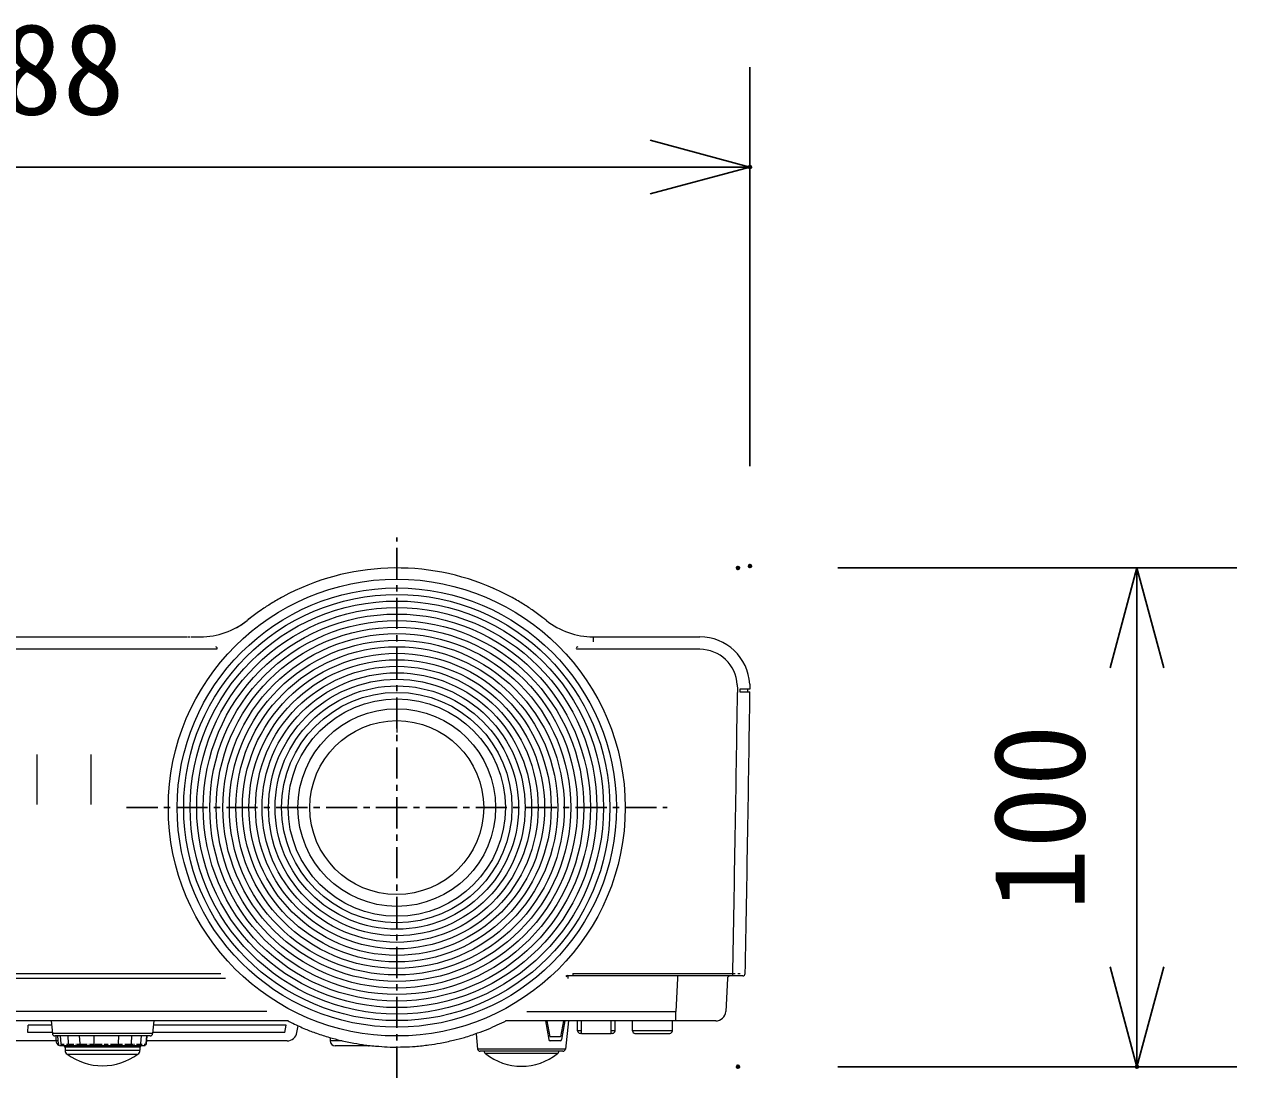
# Model space of a CAD drawing. Units: millimetres, scale not verified. Extents: x -63 to 62, y -57 to 57.
# Drawn here: x -25.14 to -0.83, y 16.64 to 37.76 of the extents above; entities that cross this region are included whole.
import ezdxf
from ezdxf.enums import TextEntityAlignment as Align

# ---------------------------------------------------------------- set-up
doc = ezdxf.new("R2010")
doc.units = ezdxf.units.MM
doc.header["$LTSCALE"] = 0.125
doc.header["$PDMODE"] = 32
doc.header["$PDSIZE"] = 0.0625
doc.linetypes.add('USER2', pattern=[8, 5, -1, 1, -1])
for name, color, linetype in [('0-0_0', 7, 'Continuous'), ('0-1_DEFPOINTS', 7, 'Continuous'), ('0-5_SUNPO', 7, 'Continuous'), ('0-8_KIJUN', 7, 'USER2')]:
    doc.layers.add(name, color=color, linetype=linetype)
doc.layers.add('0-4_GAIKEI', color=7, linetype='Continuous', lineweight=18)
doc.styles.add('ＭＳ ゴシック', font='')
doc.styles.get('ＭＳ ゴシック').set_extended_font_data('MS Gothic')

# ---------------------------------------------------------------- blocks, each defined once
blk = doc.blocks.new('_OPEN30')
at = {"layer": '0-0_0'}
blk.add_line((0, 0), (-1, 0), dxfattribs=at)
blk.add_lwpolyline([(-1, 0.26795), (0, 0), (-1, -0.26795)], dxfattribs=at)
blk = doc.blocks.new('D6')
at = {"layer": '0-1_DEFPOINTS'}
for p in [(-6.773, 28.2583), (-35.573, 20.2583), (-6.773, 20.2583)]:
    blk.add_point(p, dxfattribs=at)
at = {"layer": '0-5_SUNPO'}
for p, q in [((-35.573, 22.2583), (-35.573, 30.2583)), ((-6.773, 22.2583), (-6.773, 30.2583)), ((-33.573, 28.2583), (-8.773, 28.2583))]:
    blk.add_line(p, q, dxfattribs=at)
at = {"layer": '0-5_SUNPO', "xscale": 2, "yscale": 2, "rotation": 180}
blk.add_blockref('_OPEN30', (-35.573, 28.2583), dxfattribs=at)
at = {"layer": '0-5_SUNPO', "xscale": 2, "yscale": 2}
blk.add_blockref('_OPEN30', (-6.773, 28.2583), dxfattribs=at)
at = {"layer": '0-5_SUNPO', "style": 'ＭＳ ゴシック'}
blk.add_text('288', height=1.833, dxfattribs=at).set_placement((-23.048, 28.7583), align=Align.BOTTOM_LEFT)
blk = doc.blocks.new('D5')
at = {"layer": '0-1_DEFPOINTS'}
for p in [(-7.014, 20.2191), (-7.014, 10.2191), (0.986, 10.2191)]:
    blk.add_point(p, dxfattribs=at)
at = {"layer": '0-5_SUNPO'}
for p, q in [((-5.014, 20.2191), (2.986, 20.2191)), ((0.986, 18.2191), (0.986, 12.2191)), ((-5.014, 10.2191), (2.986, 10.2191))]:
    blk.add_line(p, q, dxfattribs=at)
at = {"layer": '0-5_SUNPO', "xscale": 2, "yscale": 2}
for p, rotation in [((0.986, 20.2191), 90), ((0.986, 10.2191), 270)]:
    blk.add_blockref('_OPEN30', p, dxfattribs=dict(at, rotation=rotation))
at = {"layer": '0-5_SUNPO', "style": 'ＭＳ ゴシック'}
blk.add_text('100', height=1.833, rotation=90, dxfattribs=at).set_placement((0.486, 13.3441), align=Align.BOTTOM_LEFT)

msp = doc.modelspace()

# ---------------------------------------------------------------- linework, layer by layer
at = {"layer": '0-4_GAIKEI'}
for p, q in [((-38.3854, 25.4763), (-21.8805, 25.4763)), ((-21.8673, 25.4763), (-21.8176, 25.4763)), ((-21.8005, 25.4763), (-21.606, 25.4763)), ((-13.7327, 25.4763), (-11.5933, 25.4763)), ((-10.6393, 24.4263), (-10.6393, 24.3763)), ((-10.5947, 24.5287), (-10.5893, 24.4263)), ((-21.1013, 18.629), (-37.9389, 18.629)), ((-10.7348, 18.6763), (-14.269, 18.6763)), ((-11.0411, 18.629), (-11.0759, 17.9659)), ((-19.8482, 17.7763), (-38.7031, 17.7763)), ((-11.2756, 17.7763), (-15.4918, 17.7763))]:
    msp.add_line(p, q, dxfattribs=at)
at = {"layer": '0-4_GAIKEI', "color": 1}
for p, q in [((-13.7327, 25.4763), (-13.7327, 25.3781)), ((-21.2751, 25.2263), (-38.395, 25.2263)), ((-11.5935, 25.2263), (-14.0585, 25.2263)), ((-10.8444, 24.5156), (-10.8396, 24.425)), ((-10.8396, 24.425), (-10.8396, 24.3586)), ((-10.5893, 24.4263), (-10.7896, 24.4263)), ((-10.7896, 24.4263), (-10.7896, 24.3763)), ((-10.7894, 24.3763), (-10.5893, 24.3763)), ((-17.6695, 24.2541), (-17.6695, 23.8734)), ((-17.6695, 23.8734), (-17.6694, 23.569)), ((-17.6694, 23.569), (-17.6694, 23.5604)), ((-24.8802, 22.1168), (-24.8802, 23.1169)), ((-23.7999, 23.1169), (-23.7999, 22.1168)), ((-39.0438, 18.7272), (-21.1973, 18.7272)), ((-14.1414, 18.7272), (-10.9349, 18.7272)), ((-14.1414, 18.7272), (-14.1414, 18.6763)), ((-10.9349, 18.7264), (-10.8849, 18.7264)), ((-10.8349, 18.7272), (-10.7849, 18.7272)), ((-14.2374, 18.6763), (-14.2374, 18.629)), ((-12.0398, 18.629), (-12.0745, 17.9659)), ((-12.0398, 18.6763), (-12.0398, 18.629)), ((-20.2759, 17.9659), (-37.9042, 17.9659)), ((-24.6009, 17.7763), (-24.5741, 17.5211)), ((-22.5378, 17.7763), (-22.5646, 17.5211)), ((-15.0628, 17.9659), (-12.0745, 17.9659)), ((-14.6899, 17.7763), (-14.6237, 17.4011)), ((-14.6603, 17.7763), (-14.6044, 17.459)), ((-14.3284, 17.7763), (-14.3843, 17.459)), ((-14.2988, 17.7763), (-14.365, 17.4011)), ((-14.2302, 17.7763), (-14.2896, 17.2111)), ((-14.0443, 17.5763), (-14.0443, 17.7763)), ((-13.9693, 17.5263), (-13.9693, 17.7763)), ((-13.3693, 17.5263), (-13.3693, 17.7763)), ((-13.2943, 17.5763), (-13.2943, 17.7763)), ((-12.9443, 17.5763), (-12.9443, 17.7763)), ((-12.1443, 17.5763), (-12.1443, 17.7763)), ((-12.0745, 17.7763), (-12.0745, 17.9659)), ((-25.0647, 17.5416), (-25.0593, 17.6937)), ((-24.5762, 17.5416), (-25.0647, 17.5416)), ((-24.5922, 17.6937), (-25.0593, 17.6937)), ((-22.5646, 17.5211), (-24.5741, 17.5211)), ((-19.9127, 17.5416), (-22.5625, 17.5416)), ((-19.8859, 17.6937), (-22.5465, 17.6937)), ((-19.9127, 17.5416), (-19.8859, 17.6937)), ((-19.6707, 17.5416), (-19.6471, 17.6759)), ((-16.0815, 17.5198), (-16.0491, 17.2111)), ((-13.9693, 17.5763), (-14.0443, 17.5763)), ((-13.9696, 17.5263), (-13.9943, 17.5263)), ((-13.9693, 17.5263), (-13.3693, 17.5263)), ((-13.2943, 17.5763), (-13.3693, 17.5763)), ((-13.3443, 17.5263), (-13.3691, 17.5263)), ((-12.1443, 17.5763), (-12.9443, 17.5763)), ((-12.8943, 17.5263), (-12.1943, 17.5263)), ((-24.4581, 17.3763), (-34.391, 17.3763)), ((-22.6144, 17.4763), (-24.5243, 17.4763)), ((-24.5043, 17.4763), (-24.5043, 17.3763)), ((-24.452, 17.3068), (-24.4668, 17.4763)), ((-24.4516, 17.3025), (-24.4517, 17.3037)), ((-24.4399, 17.3037), (-24.4517, 17.3037)), ((-24.4517, 17.3034), (-24.4514, 17.3016)), ((-24.4514, 17.3015), (-24.4516, 17.3025)), ((-23.9882, 17.2763), (-24.4218, 17.2763)), ((-24.4176, 17.4763), (-24.404, 17.3228)), ((-24.4002, 17.3056), (-24.4078, 17.3056)), ((-24.404, 17.3228), (-24.4035, 17.3186)), ((-24.338, 17.3037), (-24.3954, 17.3037)), ((-24.2889, 17.3056), (-24.2993, 17.3056)), ((-24.25, 17.3037), (-24.2761, 17.3037)), ((-24.2673, 17.4763), (-24.2552, 17.3229)), ((-24.1435, 17.3037), (-24.2394, 17.3037)), ((-24.0947, 17.3056), (-24.1028, 17.3056)), ((-24.0204, 17.3037), (-24.0814, 17.3037)), ((-24.0341, 17.4763), (-24.0249, 17.3231)), ((-23.8797, 17.3037), (-24.0026, 17.3037)), ((-23.7091, 17.2763), (-23.988, 17.2763)), ((-23.8371, 17.3056), (-23.842, 17.3056)), ((-23.7454, 17.3037), (-23.825, 17.3037)), ((-23.746, 17.4763), (-23.7408, 17.3233)), ((-23.5784, 17.3037), (-23.7136, 17.3037)), ((-23.286, 17.2763), (-23.7087, 17.2763)), ((-23.5473, 17.3056), (-23.5483, 17.3056)), ((-23.4556, 17.3037), (-23.5377, 17.3037)), ((-23.4416, 17.3056), (-23.4446, 17.3056)), ((-23.2761, 17.3037), (-23.4072, 17.3037)), ((-22.7169, 17.2763), (-23.2857, 17.2763)), ((-23.1796, 17.3037), (-23.2543, 17.3037)), ((-23.2512, 17.3232), (-23.2439, 17.4763)), ((-23.1601, 17.3056), (-23.1667, 17.3056)), ((-23.0092, 17.3037), (-23.1203, 17.3037)), ((-22.9506, 17.3037), (-22.995, 17.3037)), ((-22.9906, 17.3181), (-22.99, 17.323)), ((-22.99, 17.323), (-22.9792, 17.4763)), ((-22.9279, 17.3056), (-22.9373, 17.3056)), ((-22.8098, 17.3037), (-22.8876, 17.3037)), ((-22.7962, 17.3037), (-22.8025, 17.3037)), ((-22.7982, 17.3179), (-22.7975, 17.3228)), ((-22.7975, 17.3228), (-22.7845, 17.4763)), ((-22.773, 17.3056), (-22.7842, 17.3056)), ((-22.702, 17.3037), (-22.7371, 17.3037)), ((-22.7055, 17.2912), (-22.7055, 17.2911)), ((-22.697, 17.3228), (-22.6969, 17.3228)), ((-22.6969, 17.3228), (-22.6832, 17.4763)), ((-22.6873, 17.3015), (-22.6871, 17.3025)), ((-22.6871, 17.3025), (-22.6869, 17.3046)), ((-22.6869, 17.3046), (-22.6867, 17.3067)), ((-22.6867, 17.3067), (-22.6718, 17.4763)), ((-19.8677, 17.3763), (-22.6806, 17.3763)), ((-19.0043, 17.4432), (-19.0043, 17.3763)), ((-18.7641, 17.3763), (-19.0043, 17.3763)), ((-18.2343, 17.2763), (-18.9043, 17.2763)), ((-14.3843, 17.459), (-14.6044, 17.459)), ((-14.3945, 17.3763), (-14.5942, 17.3763)), ((-22.8193, 17.2463), (-24.3193, 17.2463)), ((-24.3193, 17.2463), (-24.3193, 17.1889)), ((-24.3193, 17.1889), (-22.8193, 17.1889)), ((-24.2784, 17.1083), (-22.8603, 17.1083)), ((-22.8193, 17.2463), (-22.8193, 17.1889)), ((-14.2896, 17.2111), (-16.0491, 17.2111)), ((-14.3394, 17.1663), (-15.9993, 17.1663)), ((-14.4465, 17.122), (-15.8922, 17.122))]:
    msp.add_line(p, q, dxfattribs=at)
for points in [[(-24.4035, 17.3186), (-24.402, 17.3115), (-24.4001, 17.3052), (-24.3978, 17.2994), (-24.3952, 17.2942), (-24.3922, 17.2895), (-24.3909, 17.2877)], [(-24.2552, 17.3229), (-24.2543, 17.3164), (-24.2513, 17.3066), (-24.2472, 17.298), (-24.2425, 17.2905), (-24.2386, 17.2858)], [(-24.0249, 17.3231), (-24.0245, 17.3188), (-24.0231, 17.3118), (-24.0211, 17.3055), (-24.0188, 17.2998), (-24.0161, 17.2946), (-24.0129, 17.2896), (-24.0109, 17.287)], [(-23.7408, 17.3233), (-23.7407, 17.3213), (-23.7404, 17.3158), (-23.7399, 17.3106), (-23.7393, 17.3057), (-23.7384, 17.301), (-23.7368, 17.2959), (-23.7365, 17.2949)], [(-23.2613, 17.2893), (-23.2603, 17.2909), (-23.2577, 17.2957), (-23.2556, 17.3008), (-23.2538, 17.3063), (-23.2525, 17.3123), (-23.2515, 17.3191), (-23.2512, 17.3232)], [(-23.0061, 17.286), (-23.0032, 17.2895), (-22.9991, 17.2956), (-22.9956, 17.3023), (-22.9926, 17.3098), (-22.9906, 17.3181)], [(-22.8132, 17.2862), (-22.8105, 17.2896), (-22.8065, 17.2957)], [(-22.8065, 17.2957), (-22.8031, 17.3023), (-22.8002, 17.3097), (-22.7982, 17.3179)], [(-22.7055, 17.2911), (-22.7048, 17.2925), (-22.7026, 17.2971), (-22.7009, 17.3019)], [(-22.7009, 17.3019), (-22.6995, 17.307), (-22.6983, 17.3125), (-22.6973, 17.3189), (-22.6969, 17.3228)]]:
    msp.add_lwpolyline(points, dxfattribs=at)
for centre, radius in [((-17.6692, 22.0534), 4.58), ((-17.6692, 22.0534), 4.4036), ((-17.6692, 22.0534), 4.2727), ((-17.6692, 22.0534), 4.1418), ((-17.6692, 22.0534), 4.0109), ((-17.6692, 22.0534), 3.8801), ((-17.6692, 22.0534), 3.7492), ((-17.6692, 22.0534), 3.6183), ((-17.6692, 22.0534), 3.4874), ((-17.6692, 22.0534), 3.3566), ((-17.6692, 22.0534), 3.2257), ((-17.6692, 22.0534), 3.0948), ((-17.6693, 22.0534), 2.9639), ((-17.6693, 22.0534), 2.833), ((-17.6693, 22.0534), 2.7022), ((-17.6693, 22.0534), 2.5713), ((-17.6693, 22.0534), 2.4404), ((-17.6693, 22.0534), 2.3095), ((-17.6693, 22.0534), 2.1787), ((-17.6692, 22.0534), 1.9818), ((-17.6693, 22.0534), 1.7435)]:
    msp.add_circle(centre, radius, dxfattribs=at)
at = {"layer": '0-4_GAIKEI'}
for centre, radius, start, end in [((-17.6693, 22.0571), 4.8006, 65.91829, 118.42696), ((-17.6692, 22.0534), 4.8037, 118.40961, 121.59039), ((-17.6692, 22.0534), 4.8037, 64.40961, 67.59039), ((-17.6693, 22.057), 4.8006, 61.55214, 64.38728), ((-17.6692, 22.0534), 4.8037, 58.40961, 61.59039), ((-17.6692, 22.0534), 4.8037, 124.40961, 127.59039), ((-17.6693, 22.0571), 4.8006, 121.60953, 124.43466), ((-17.6693, 22.057), 4.8006, 121.61022, 124.435), ((-17.6693, 22.057), 4.8006, 55.56213, 58.38685), ((-17.6692, 22.0534), 4.8037, 52.40961, 55.59039), ((-21.606, 26.9763), 1.5, 269.9999, 308.66815), ((-17.6693, 22.057), 4.8006, 127.61554, 130.43287), ((-17.6693, 22.0571), 4.8006, 127.61807, 128.6693), ((-17.6693, 22.0571), 4.8006, 51.3307, 52.37914), ((-13.7326, 26.9763), 1.5, 231.33129, 270.00075), ((-11.5933, 24.4763), 1, 3, 90), ((-1010.4903, 38.4493), 1000, 358.86983, 359.19361), ((-10.7348, 18.7263), 0.05, 270.00009, 358.86983), ((-10.9912, 18.6263), 0.05, 99.9615, 176.99931), ((-17.6693, 22.0533), 4.8, 243.00352, 244.28543), ((-20.2943, 27.6883), 11.0174, 293.85928, 295.95955), ((-11.2756, 17.9763), 0.2, 270.00001, 357), ((-17.452, 22.3766), 5.1859, 243.67154, 246.73285), ((-17.3295, 22.9384), 5.7514, 247.82269, 250.17731), ((-17.6241, 22.4092), 5.1546, 251.26283, 254.33344), ((-17.8528, 22.3954), 5.1843, 287.28808, 290.34988), ((-17.7549, 22.5132), 5.2623, 288.9045, 291.36364), ((-17.4696, 22.4795), 5.2656, 252.92173, 255.38797), ((-17.6642, 22.4), 5.1423, 257.26233, 260.33659), ((-17.5173, 22.4853), 5.2527, 258.91334, 261.38922), ((-17.7011, 22.3944), 5.138, 263.26402, 266.33956), ((-17.564, 22.4837), 5.2376, 264.90562, 267.38992), ((-17.6085, 22.4756), 5.2208, 270.90095, 273.3889), ((-17.7749, 22.4075), 5.1654, 275.27668, 278.34405), ((-17.6536, 22.4878), 5.229, 276.9015, 279.38182), ((-17.8139, 22.4047), 5.176, 281.28256, 284.34682), ((-17.703, 22.5045), 5.2468, 282.90361, 285.37244), ((-17.7369, 22.404), 5.1528, 269.2705, 272.34162)]:
    msp.add_arc(centre, radius, start, end, dxfattribs=at)
at = {"layer": '0-4_GAIKEI', "color": 1}
for centre, radius, start, end in [((-17.6693, 22.0571), 4.8006, 61.57025, 64.3862), ((-17.6693, 22.0571), 4.8006, 55.56255, 58.38768), ((-21.6061, 26.9763), 1.5, 270, 308.6693), ((-13.7327, 26.9763), 1.5, 231.33159, 270.00014), ((-21.2974, 25.2463), 0.03, 318.68169, 90), ((-14.0413, 25.2464), 0.03, 89.98749, 221.33752), ((-11.5933, 24.4763), 0.75, 3.00003, 90.01255), ((-1010.4903, 38.4493), 999.75, 358.86673, 359.19243), ((-14.2819, 18.7263), 0.05, 270, 315.48483), ((-14.2374, 18.6263), 0.05, 90, 135.03999), ((-24.5243, 17.5263), 0.05, 186, 270), ((-22.6144, 17.5263), 0.05, 270, 354), ((-19.8677, 17.5763), 0.2, 270, 350), ((-13.9943, 17.5763), 0.05, 180, 270), ((-13.3443, 17.5763), 0.05, 270, 0), ((-12.8943, 17.5763), 0.05, 180, 270), ((-12.1943, 17.5763), 0.05, 270, 0), ((-24.4043, 17.3763), 0.1, 180, 248.78713), ((-24.3493, 17.2463), 0.03, 0, 90), ((-23.7343, 17.3763), 0.1, 274.75567, 277.49998), ((-22.7893, 17.2463), 0.03, 90, 180), ((-18.9043, 17.3763), 0.1, 180, 270), ((-18.2343, 17.3763), 0.1, 270, 285.51224), ((-14.5942, 17.4063), 0.03, 190.00028, 270.00005), ((-14.3945, 17.4063), 0.03, 269.99996, 349.99979), ((-24.2193, 17.1889), 0.1, 180, 233.77845), ((-23.5693, 18.0763), 1.2, 233.77845, 306.22155), ((-22.9193, 17.1889), 0.1, 306.22155, 0), ((-15.9993, 17.2163), 0.05, 186, 270), ((-15.8293, 17.1998), 0.1, 199.6512, 231.04513), ((-15.1693, 18.0161), 1.1498, 231.04513, 308.95487), ((-14.5093, 17.1998), 0.1, 308.95487, 340.3488), ((-14.3394, 17.2163), 0.05, 270, 354)]:
    msp.add_arc(centre, radius, start, end, dxfattribs=at)
at = {"layer": '0-8_KIJUN'}
for p, q in [((-17.6693, 16.636), (-17.6693, 27.4707)), ((-23.0866, 22.0534), (-12.2519, 22.0534)), ((-23.0866, 22.0534), (-12.2519, 22.0534))]:
    msp.add_line(p, q, dxfattribs=at)

# ---------------------------------------------------------------- block references
at = {"layer": '0-5_SUNPO'}
for name in ['D6', 'D5']:
    msp.add_blockref(name, (-3.8163, 6.6385), dxfattribs=at)

doc.saveas('drawing.dxf')
